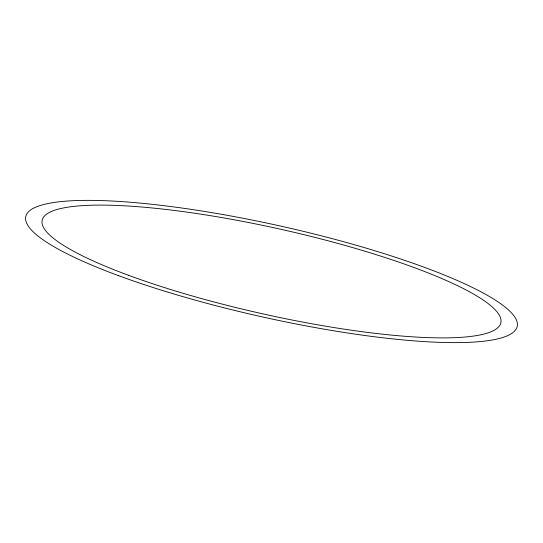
<?xml version="1.0" encoding="UTF-8"?>
<svg xmlns="http://www.w3.org/2000/svg" width="543" height="543" viewBox="0 0 543 543"><rect width="100%" height="100%" fill="white"/><g stroke="black" fill="none" stroke-linecap="round" stroke-linejoin="round"><path stroke-width="0.81" d="M118.238 275.539A251.762 46.311 12.6 0 0 514.669 330.979A251.762 46.311 12.6 0 0 181.593 207.983A251.762 46.311 12.6 0 0 118.238 275.539M128.44 275.267A234.997 43.23 12.6 0 0 498.481 327.022A234.997 43.23 12.6 0 0 187.579 212.211A234.997 43.23 12.6 0 0 128.44 275.267"/></g></svg>
